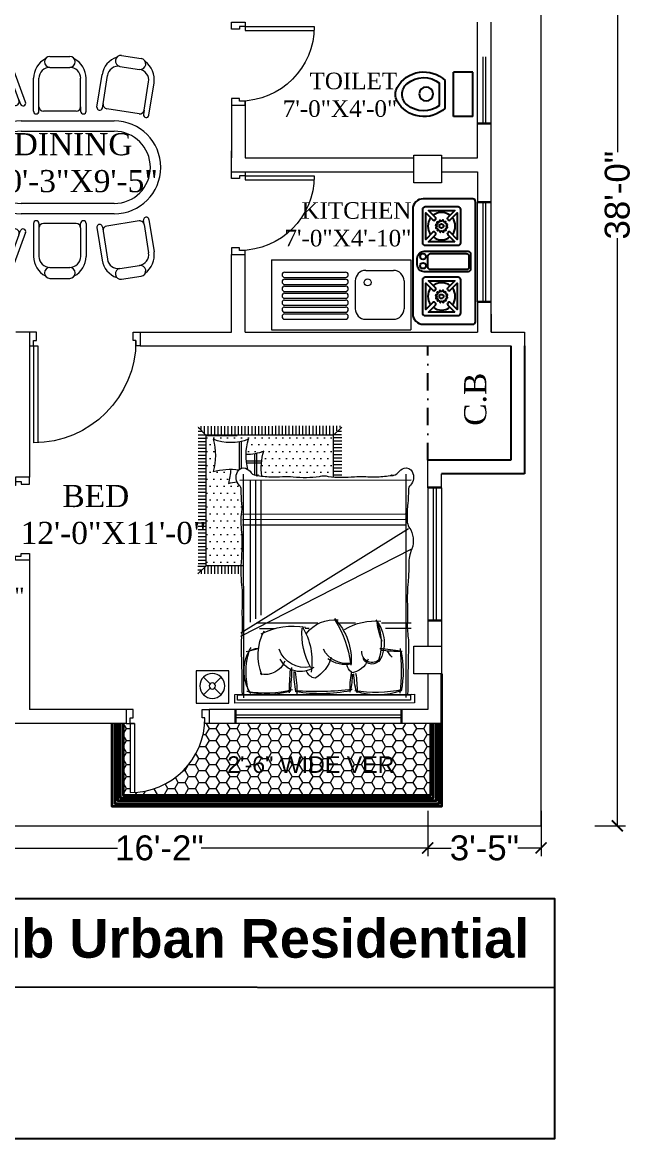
# Model space of a CAD drawing. Header units: inches. Extents: x 1551 to 2198, y 651 to 1264.
# Drawn here: x 1976.9 to 2197.9, y 651.2 to 1054.8 of the extents above; entities that cross this region are included whole.
import ezdxf

# ---------------------------------------------------------------- set-up
doc = ezdxf.new("R2010")
doc.units = ezdxf.units.IN
doc.header["$MEASUREMENT"] = 0
doc.linetypes.add('DASHDOT2', pattern=[0.5, 0.25, -0.125, 0, -0.125])
for name, color, linetype, lineweight in [('0.3', 193, 'Continuous', 30), ('1.0 AREA', 7, 'Continuous', 5), ('DOOR', 252, 'Continuous', 15), ('FIXT', 1, 'Continuous', 9), ('furniture', 143, 'Continuous', 9), ('illustr-TOILET FIXTURE', 204, 'Continuous', 9), ('sajib', 140, 'Continuous', 30), ('WALL', 253, 'Continuous', 35)]:
    doc.layers.add(name, color=color, linetype=linetype, lineweight=lineweight)
for name, color, linetype in [('2-Text', 7, 'Continuous'), ('farniture', 226, 'Continuous'), ('fixture', 211, 'Continuous'), ('PDF_0', 7, 'Continuous'), ('PDF_Text', 7, 'Continuous')]:
    doc.layers.add(name, color=color, linetype=linetype)
doc.layers.add('Ver', color=7, linetype='Continuous', lineweight=9, true_color=0x2618ec)
doc.styles.add('h6', font='arial.ttf', dxfattribs={"height": 6})
doc.styles.add('h7', font='arial.ttf', dxfattribs={"height": 9})
doc.styles.add('PDF Arial Bold', font='arialbd.ttf')
doc.styles.add('RS4', font='sylfaen.ttf', dxfattribs={"height": 12})
doc.dimstyles.new('SAJIB 2', dxfattribs={"dimtxt": 9, "dimasz": 4, "dimexe": 3, "dimexo": 3.0625, "dimgap": 0.09, "dimtad": 0, "dimdec": 0, "dimzin": 3, "dimdsep": 46, "dimlunit": 4, "dimtxsty": 'h7', "dimblk": 'ARCHTICK', "dimcen": 2, "dimclrd": 6, "dimclre": 7, "dimclrt": 7, "dimadec": 0, "dimazin": 0, "dimtfac": 1, "dimtdec": 0, "dimtofl": 0, "dimtmove": 0, "dimatfit": 3, "dimldrblk": 'OPEN30', "dimfxl": 1, "dimtolj": 1, "dimtzin": 0, "dimlwd": 20, "dimlwe": 20, "dimarcsym": 0})

# ---------------------------------------------------------------- blocks, each defined once
blk = doc.blocks.new('GDFGD')
at = {"layer": 'DOOR'}
for p, q in [((-3036.95, 2150.78), (-3036.95, 2185.78)), ((-3035.45, 2150.78), (-3035.45, 2185.75)), ((-3036.95, 2150.78), (-3035.45, 2150.78))]:
    blk.add_line(p, q, dxfattribs=at)
for points in [[(-3038.45, 2150.78), (-3036.95, 2150.78), (-3036.95, 2148.78), (-3035.95, 2148.78), (-3035.95, 2145.78), (-3038.45, 2145.78)], [(-2998.45, 2150.78), (-2999.95, 2150.78), (-2999.95, 2148.78), (-3000.95, 2148.78), (-3000.95, 2145.78), (-2998.45, 2145.78)]]:
    blk.add_lwpolyline(points, close=True, dxfattribs=at)
blk.add_arc((-3036.95, 2148.78), 37, 0, 90, dxfattribs=at)
blk = doc.blocks.new('RTRTR')
at = {"layer": 'DOOR'}
for p, q in [((-723.21, 2222.65), (-723.21, 2247.61)), ((-721.71, 2222.65), (-721.71, 2247.65)), ((-721.71, 2222.65), (-723.21, 2222.65))]:
    blk.add_line(p, q, dxfattribs=at)
for points in [[(-750.21, 2222.65), (-748.71, 2222.65), (-748.71, 2220.65), (-747.71, 2220.65), (-747.71, 2217.65), (-750.21, 2217.65)], [(-720.21, 2222.65), (-721.71, 2222.65), (-721.71, 2220.65), (-722.71, 2220.65), (-722.71, 2217.65), (-720.21, 2217.65)]]:
    blk.add_lwpolyline(points, close=True, dxfattribs=at)
blk.add_arc((-721.71, 2220.65), 27, 90, 180, dxfattribs=at)
blk = doc.blocks.new('6din1')
at = {"layer": 'farniture', "linetype": 'Continuous', "lineweight": 18, "ltscale": 0.3}
for p, q in [((-17.09, 62.56), (-27.87, 66.49)), ((-18.53, 63.09), (-27.87, 66.49)), ((-16.43, 64.36), (-27.21, 68.29)), ((16.43, 64.36), (27.21, 68.29)), ((17.09, 62.56), (27.87, 66.49)), ((18.53, 63.09), (27.87, 66.49)), ((-36.37, 65.52), (-38.72, 59.05)), ((-32.77, 64.21), (-35.13, 57.74)), ((32.77, 64.21), (35.13, 57.74)), ((36.37, 65.52), (38.72, 59.05)), ((-21.54, 50.35), (-17.61, 61.13)), ((21.54, 50.35), (17.61, 61.13)), ((-22.72, 47.11), (-33.5, 51.04)), ((-23.5, 49.43), (-32.85, 52.84)), ((22.72, 47.11), (33.5, 51.04)), ((23.5, 49.43), (32.85, 52.84)), ((-23.5, 49.43), (-22.07, 48.91)), ((-16.2, 16.2), (-16.2, 48.6)), ((-12.6, 16.2), (-12.6, 48.6)), ((12.6, 48.6), (12.6, 16.2)), ((16.2, 48.6), (16.2, 16.2)), ((23.5, 49.43), (22.07, 48.91)), ((-19.58, 44.35), (-31.05, 44.35)), ((19.58, 44.35), (31.05, 44.35)), ((-21.11, 42.44), (-31.05, 42.44)), ((-19.58, 42.44), (-31.05, 42.44)), ((-19.58, 29.44), (-19.58, 40.91)), ((19.58, 42.44), (31.05, 42.44)), ((19.58, 29.44), (19.58, 40.91)), ((21.11, 42.44), (31.05, 42.44)), ((-38.7, 38.62), (-38.7, 31.73)), ((-34.88, 38.62), (-34.88, 31.73)), ((34.88, 38.62), (34.88, 31.73)), ((38.7, 38.62), (38.7, 31.73)), ((-21.11, 27.91), (-31.05, 27.91)), ((-21.11, 27.91), (-19.58, 27.91)), ((21.11, 27.91), (19.58, 27.91)), ((21.11, 27.91), (31.05, 27.91)), ((-19.58, 25.99), (-31.05, 25.99)), ((19.58, 25.99), (31.05, 25.99)), ((-20.99, 22.23), (-32.33, 20.46)), ((-20.69, 20.34), (-32.03, 18.57)), ((-22.21, 20.1), (-32.03, 18.57)), ((20.69, 20.34), (32.03, 18.57)), ((20.99, 22.23), (32.33, 20.46)), ((22.21, 20.1), (32.03, 18.57)), ((-18.7, 7.49), (-20.46, 18.83)), ((18.7, 7.49), (20.46, 18.83)), ((-39, 13.62), (-37.95, 6.82)), ((-35.22, 14.21), (-34.17, 7.4)), ((35.22, 14.21), (34.17, 7.4)), ((39, 13.62), (37.95, 6.82)), ((-19.97, 5.74), (-29.8, 4.21)), ((-18.17, 4.08), (-29.51, 2.32)), ((-19.97, 5.74), (-18.46, 5.97)), ((18.17, 4.08), (29.51, 2.32)), ((19.97, 5.74), (18.46, 5.97)), ((19.97, 5.74), (29.8, 4.21))]:
    blk.add_line(p, q, dxfattribs=at)
for centre, radius, start, end in [((-34.57, 64.86), 1.91, 339.9734, 159.9734), ((-29.83, 61.1), 7.65, 69.9734, 132.7323), ((-29.18, 62.9), 3.83, 69.9734, 159.9734), ((29.83, 61.1), 7.65, 47.2677, 110.0266), ((29.18, 62.9), 3.83, 20.0266, 110.0266), ((34.57, 64.86), 1.91, 20.0266, 200.0266), ((-19.05, 61.65), 1.53, 339.9734, 69.9734), ((-16.76, 63.46), 0.956, 249.9734, 69.9734), ((0, 48.6), 16.2, 0, 180), ((16.76, 63.46), 0.956, 110.0266, 290.0266), ((19.05, 61.65), 1.53, 110.0266, 200.0266), ((-36.93, 58.4), 1.91, 159.9734, 339.9734), ((0, 48.6), 12.6, 0, 180), ((36.93, 58.4), 1.91, 200.0266, 20.0266), ((-30.88, 58.23), 7.65, 187.2146, 249.9734), ((-31.54, 56.43), 3.83, 159.9734, 249.9734), ((31.54, 56.43), 3.83, 290.0266, 20.0266), ((30.88, 58.23), 7.65, 290.0266, 352.7854), ((-22.98, 50.87), 1.53, 249.9734, 339.9734), ((-22.39, 48.01), 0.956, 249.9734, 69.9734), ((22.39, 48.01), 0.956, 110.0266, 290.0266), ((22.98, 50.87), 1.53, 200.0266, 290.0266), ((-31.05, 36.7), 7.65, 90, 152.7588), ((-19.58, 43.4), 0.956, 270, 90), ((19.58, 43.4), 0.956, 90, 270), ((31.05, 36.7), 7.65, 27.2412, 90), ((-36.79, 38.62), 1.91, 0, 180), ((-31.05, 38.62), 3.83, 90, 180), ((-21.11, 40.91), 1.53, 0, 90), ((21.11, 40.91), 1.53, 90, 180), ((31.05, 38.62), 3.83, 0, 90), ((36.79, 38.62), 1.91, 0, 180), ((-36.79, 31.73), 1.91, 180, 0), ((-31.05, 31.73), 3.83, 180, 270), ((31.05, 31.73), 3.83, 270, 0), ((36.79, 31.73), 1.91, 180, 0), ((-31.05, 33.64), 7.65, 207.2412, 270), ((-21.11, 29.44), 1.53, 270, 0), ((-19.58, 26.95), 0.956, 270, 90), ((19.58, 26.95), 0.956, 90, 270), ((21.11, 29.44), 1.53, 180, 270), ((31.05, 33.64), 7.65, 270, 332.7588), ((-31.15, 12.9), 7.65, 98.8388, 161.5976), ((-21.97, 18.59), 1.53, 8.8388, 98.8388), ((-20.84, 21.28), 0.956, 278.8388, 98.8388), ((20.84, 21.28), 0.956, 81.1612, 261.1612), ((21.97, 18.59), 1.53, 81.1612, 171.1612), ((31.15, 12.9), 7.65, 18.4024, 81.1612), ((-37.11, 13.91), 1.91, 8.8388, 188.8388), ((-31.44, 14.79), 3.83, 98.8388, 188.8388), ((0, 16.2), 16.2, 180, 0), ((0, 16.2), 12.6, 180, 0), ((31.44, 14.79), 3.83, 351.1612, 81.1612), ((37.11, 13.91), 1.91, 351.1612, 171.1612), ((-36.06, 7.11), 1.91, 188.8388, 8.8388), ((-30.68, 9.88), 7.65, 216.0799, 278.8388), ((-30.39, 7.99), 3.83, 188.8388, 278.8388), ((-20.21, 7.25), 1.53, 278.8388, 8.8388), ((-18.31, 5.03), 0.956, 278.8388, 98.8388), ((18.31, 5.03), 0.956, 81.1612, 261.1612), ((20.21, 7.25), 1.53, 171.1612, 261.1612), ((30.68, 9.88), 7.65, 261.1612, 323.9201), ((30.39, 7.99), 3.83, 261.1612, 351.1612), ((36.06, 7.11), 1.91, 171.1612, 351.1612)]:
    blk.add_arc(centre, radius, start, end, dxfattribs=at)
blk = doc.blocks.new('bedm')
for p, q in [((-11.35, 25.59), (-11.35, -56.88)), ((48.64, 25.59), (48.64, -56.88)), ((-12.73, 24.38), (50.51, 24.38)), ((-12.35, 2.89), (50.51, -29.21)), ((-12.35, 1.69), (49.48, -36.77)), ((-5.51, 0), (0, 0)), ((11.33, 0), (12.81, 0)), ((41.02, 0), (50.51, 0)), ((-6.7, -2.03), (15.97, -2.03)), ((24.06, -2.03), (29.96, -2.03)), ((39.46, -2.03), (50.51, -2.03)), ((-12.73, -54.7), (50.51, -54.7))]:
    blk.add_line(p, q)
for points in [[(-14.62, 27.58), (-14.62, 24.38), (51.64, 24.38), (51.64, 27.58)], [(-13.6, 24.61), (50.16, 24.61), (50.16, 26.52), (-13.6, 26.52)]]:
    blk.add_lwpolyline(points, close=True)
at = {"linetype": 'ByBlock'}
for points in [[(-11.93, -34.52, 0.045167), (-12.14, -42.06, -0.080578), (-11.96, -45.99, 0.026504), (-12.23, -51.13, -0.211134), (-12.9, -52.77, 0.329446), (-13.58, -57.76, 0.37589), (-10.61, -59.09, 0.123892), (-8.48, -57.44, -0.342539), (-5.98, -56.62, 0.955623), (-6.75, -56.52, -0.036442), (-1.35, -55.92, -0.046791), (3.01, -56, 0.023628), (7.01, -55.92, -0.055897), (16.69, -56.01, 0.053528), (18.31, -56.29, 0.053528), (19.93, -56.01, -0.055897), (29.62, -55.92, 0.026973), (33.12, -56, -0.036947), (38.63, -55.92, -0.036442), (44.03, -56.52, 0.955623), (43.26, -56.62, -0.342539), (45.76, -57.44, 0.123892), (47.9, -59.09, 0.37589), (50.86, -57.76, 0.329446), (50.19, -52.77, -0.211134), (49.51, -51.13, 0.026504), (49.24, -45.99, -0.06219), (49.05, -40.9, -0.218233), (50.36, -36.25, 0.123513), (51.21, -32.26, 0.129887), (50.39, -28.42, -0.095063), (49.59, -23.12, 0.016498), (49.37, -17.12, -0.039412), (49.06, -8.88, 0.025508), (49.06, -2.71, -0.038458), (49.16, 2.23, 0.058958), (49.43, 7.72, 0.00267), (49.23, 16.86, 0.015571), (49.13, 24.18)], [(-11.85, 24.18, 0.015571), (-11.95, 16.86, 0.00267), (-12.14, 7.72, 0.058958), (-11.87, 2.23, -0.038458), (-11.77, -2.71, 0.025508), (-11.77, -8.88, -0.039412), (-12.08, -17.12, 0.016498), (-12.31, -23.12)], [(-12.31, -23.12, -0.037552), (-11.93, -34.52)]]:
    blk.add_lwpolyline(points, format="xyb", dxfattribs=at)
for centre, radius, start, end in [((4.34, 15.74), 15.55, 147.51, 213.8336), ((-3.1, -14.57), 38.5, 75.2741, 100.6711), ((122.07, 24.02), 116.52, 180.1063, 184.3312), ((-29.58, 22.85), 37.82, 349.589, 2.0447), ((15.6, -89.34), 112.69, 83.3146, 94.0301), ((57.39, 22.44), 29.5, 177.8261, 191.4767), ((37.43, -28.85), 52.51, 79.3138, 98.5648), ((0.63, 22.18), 29.83, 349.1667, 3.123), ((-29.75, 15.34), 76.52, 354.0935, 6.4707), ((11.14, 4.47), 9.94, 78.0413, 160.8342), ((36.5, 1.79), 26.38, 151.0456, 184.1497), ((26.84, 3.06), 9.96, 83.1541, 152.0001), ((-9.06, 17.28), 37.34, 327.3804, 353.3034), ((36.06, 8.78), 3.82, 42.6016, 185.3377), ((-27.33, -68.33), 78.8, 74.5629, 77.5763), ((17.55, 5.5), 21.8, 338.0807, 15.8259), ((47.62, -70.17), 78.78, 90.3848, 96.2107), ((61.56, -4.61), 23.76, 139.9508, 146.951), ((61.56, -4.61), 23.76, 156.2982, 173.8539)]:
    blk.add_arc(centre, radius, start, end)
for centre, radius, start, end in [((15.98, 16.19), 26.48, 163.9263, 197.1409), ((-2.34, -5.37), 29.75, 74.2117, 103.8432), ((-53.93, 15.34), 60.2, 359.1536, 7.5533), ((48.63, 15.9), 41.42, 169.5301, 179.934), ((16.98, -34.74), 58.87, 79.1717, 98.8688), ((-11.16, 15.68), 39.9, 1.8337, 10.6945), ((58.71, 15.92), 29.43, 165.3434, 178.3876), ((38.13, -2.18), 26.74, 71.2545, 107.1861), ((12.57, 16.04), 34.89, 347.3175, 11.7435), ((14.51, 10.01), 20.51, 159.3026, 206.5026), ((-3.37, 9.34), 7.68, 21.4295, 104.3652), ((15.86, 14.24), 4.3, 102.1757, 158.3207), ((8.44, 7.29), 12.92, 15.4018, 59.7122), ((9.6, 7.65), 8.33, 54.1671, 153.8421), ((-11.14, 12.19), 24.99, 328.6542, 9.1977), ((26.06, 3.09), 10.31, 76.3296, 128.0812), ((6.78, 11.47), 21.53, 315.5269, 5.813), ((30.3, 13.08), 3.59, 120.1134, 175.8974), ((27.5, 8.99), 7.47, 19.1335, 85.0933), ((35.95, 9.51), 3.68, 33.4026, 153.0195), ((-5.37, 15.08), 7.78, 239.4859, 264.3104), ((27.22, 5.47), 13.28, 319.8178, 30.7335), ((35.43, 69.63), 62.26, 273.2105, 280.3406), ((7.07, 25.62), 26.45, 243.0538, 279.663), ((22.22, 10.21), 13.35, 218.7278, 275.6813), ((37.1, 18.54), 21.25, 238.1221, 275.9522)]:
    blk.add_arc(centre, radius, start, end, dxfattribs=at)
blk = doc.blocks.new('M-bed')
at = {"layer": 'furniture'}
h = blk.add_hatch(dxfattribs=at)
h.set_pattern_fill('DOTS', color=3, scale=40, angle=180, style=0)
h.set_pattern_definition([(180, (3692.6392, 7362.079), (-1.25, -2.5), [0, -2.5])])
h.paths.add_polyline_path([(3692.58, 7408.37), (3681.4, 7408.38), (3646.55, 7408.43), (3646.54, 7393.34, 0.011226), (3648.44, 7393.52, -0.053528), (3650.03, 7393.79, -0.053528), (3651.62, 7393.52, 0.055897), (3661.11, 7393.42, -0.023628), (3665.03, 7393.5, 0.046791), (3669.29, 7393.42, 0.021476), (3672.42, 7393.67, 0.117676), (3671.8, 7402.65, 0.09252), (3678.19, 7401.45, 0.072446), (3677.31, 7406.97, 0.18681), (3690.12, 7406.96, 0.148057), (3690.11, 7395.32, 0.06293), (3683.75, 7396.14, 0.065098), (3684.6, 7391, 0.0312), (3681.47, 7391.61, -0.099873), (3680.54, 7390.25, 0.186828), (3679.95, 7388.81, -0.027883), (3679.66, 7383.51, 0.077199), (3679.86, 7379.82, -0.045167), (3679.65, 7372.43, 0.037552), (3680.01, 7361.27), (3692.64, 7361.27)])
at = {"layer": 'furniture', "linetype": 'Continuous'}
for p, q in [((3646.55, 7408.43), (3643.61, 7411.37)), ((3692.58, 7408.37), (3695.52, 7411.31)), ((3692.64, 7361.27), (3692.58, 7408.37)), ((3679.07, 7361.27), (3692.64, 7361.27)), ((3692.64, 7361.27), (3695.58, 7358.32))]:
    blk.add_line(p, q, dxfattribs=at)
at = {"layer": 'furniture', "color": 1}
for p, q in [((3643.85, 7411.14), (3643.62, 7411.14)), ((3644.17, 7411.23), (3644.17, 7411.8)), ((3645.4, 7410.01), (3645.4, 7411.8)), ((3646.62, 7408.86), (3646.62, 7411.8)), ((3647.85, 7408.86), (3647.85, 7411.8)), ((3649.07, 7408.86), (3649.07, 7411.79)), ((3650.3, 7408.85), (3650.3, 7411.79)), ((3651.52, 7408.85), (3651.52, 7411.79)), ((3652.75, 7408.85), (3652.75, 7411.79)), ((3653.97, 7408.85), (3653.97, 7411.79)), ((3655.2, 7408.85), (3655.2, 7411.79)), ((3656.42, 7408.85), (3656.42, 7411.79)), ((3657.65, 7408.85), (3657.65, 7411.79)), ((3658.87, 7408.84), (3658.87, 7411.78)), ((3660.1, 7408.84), (3660.1, 7411.78)), ((3661.32, 7408.84), (3661.32, 7411.78)), ((3662.55, 7408.84), (3662.55, 7411.78)), ((3663.77, 7408.84), (3663.77, 7411.78)), ((3665, 7408.84), (3665, 7411.78)), ((3666.22, 7408.84), (3666.22, 7411.78)), ((3667.45, 7408.84), (3667.45, 7411.78)), ((3668.67, 7408.83), (3668.67, 7411.77)), ((3669.9, 7408.83), (3669.9, 7411.77)), ((3671.12, 7408.83), (3671.12, 7411.77)), ((3672.35, 7408.83), (3672.35, 7411.77)), ((3673.57, 7408.83), (3673.57, 7411.77)), ((3674.8, 7408.83), (3674.8, 7411.77)), ((3676.02, 7408.83), (3676.02, 7411.77)), ((3677.25, 7408.82), (3677.25, 7411.77)), ((3678.47, 7408.82), (3678.47, 7411.76)), ((3679.7, 7408.82), (3679.7, 7411.76)), ((3680.92, 7408.82), (3680.92, 7411.76)), ((3682.15, 7408.82), (3682.15, 7411.76)), ((3683.37, 7408.82), (3683.37, 7411.76)), ((3684.6, 7408.82), (3684.6, 7411.76)), ((3685.82, 7408.82), (3685.82, 7411.76)), ((3687.05, 7408.81), (3687.05, 7411.75)), ((3688.27, 7408.81), (3688.27, 7411.75)), ((3689.5, 7408.81), (3689.5, 7411.75)), ((3690.72, 7408.81), (3690.72, 7411.75)), ((3691.95, 7408.81), (3691.95, 7411.75)), ((3693.17, 7409.24), (3693.17, 7411.75)), ((3694.4, 7410.46), (3694.4, 7411.75)), ((3695.52, 7411.08), (3695.29, 7411.08)), ((3695.62, 7411.69), (3695.62, 7411.75)), ((3646.55, 7407.64), (3643.61, 7407.65)), ((3646.55, 7406.42), (3643.61, 7406.42)), ((3645.08, 7409.92), (3643.62, 7409.92)), ((3646.3, 7408.69), (3643.62, 7408.69)), ((3692.58, 7408.37), (3681.4, 7408.38)), ((3695.52, 7407.4), (3692.58, 7407.4)), ((3695.52, 7406.18), (3692.58, 7406.18)), ((3695.52, 7408.63), (3692.84, 7408.63)), ((3695.52, 7409.85), (3694.06, 7409.85)), ((3646.55, 7405.19), (3643.61, 7405.2)), ((3646.55, 7403.97), (3643.61, 7403.97)), ((3646.55, 7402.74), (3643.61, 7402.75)), ((3680.57, 7396.12), (3680.58, 7406.05)), ((3695.51, 7402.5), (3692.57, 7402.5)), ((3695.52, 7404.95), (3692.58, 7404.95)), ((3695.52, 7403.73), (3692.58, 7403.73)), ((3646.54, 7401.52), (3643.6, 7401.52)), ((3646.54, 7400.29), (3643.6, 7400.3)), ((3646.54, 7399.07), (3643.6, 7399.07)), ((3678, 7398.4), (3672.62, 7398.41)), ((3675.06, 7394.04), (3675.07, 7401.73)), ((3695.51, 7401.28), (3692.57, 7401.28)), ((3695.51, 7400.05), (3692.57, 7400.05)), ((3695.51, 7398.83), (3692.57, 7398.83)), ((3646.54, 7397.84), (3643.6, 7397.85)), ((3646.54, 7396.62), (3643.6, 7396.62)), ((3646.54, 7395.39), (3643.6, 7395.4)), ((3646.54, 7394.17), (3643.6, 7394.17)), ((3695.51, 7397.6), (3692.57, 7397.6)), ((3695.51, 7396.38), (3692.57, 7396.38)), ((3695.51, 7395.15), (3692.57, 7395.15)), ((3676.76, 7392.21), (3676.71, 7340.89)), ((3695.5, 7391.48), (3692.56, 7391.48)), ((3695.5, 7390.25), (3692.56, 7390.25)), ((3695.51, 7393.93), (3692.57, 7393.93)), ((3695.51, 7392.7), (3692.57, 7392.7)), ((3695.5, 7389.03), (3692.56, 7389.03)), ((3695.5, 7387.8), (3692.56, 7387.8)), ((3695.5, 7386.58), (3692.56, 7386.58)), ((3695.5, 7385.35), (3692.56, 7385.35)), ((3695.5, 7384.13), (3692.56, 7384.13)), ((3695.5, 7382.9), (3692.56, 7382.9)), ((3695.49, 7379.23), (3692.55, 7379.23)), ((3695.49, 7378), (3692.55, 7378)), ((3695.5, 7381.68), (3692.56, 7381.68)), ((3695.5, 7380.45), (3692.56, 7380.45)), ((3620.67, 7375.96), (3679.46, 7375.91)), ((3695.49, 7376.78), (3692.55, 7376.78)), ((3695.49, 7375.55), (3692.55, 7375.55)), ((3695.49, 7374.33), (3692.55, 7374.33)), ((3695.49, 7373.1), (3692.55, 7373.1)), ((3695.49, 7371.88), (3692.55, 7371.88)), ((3695.49, 7370.65), (3692.55, 7370.65)), ((3695.48, 7366.98), (3692.54, 7366.98)), ((3695.48, 7365.75), (3692.54, 7365.75)), ((3695.49, 7369.43), (3692.55, 7369.43)), ((3695.49, 7368.2), (3692.55, 7368.2)), ((3695.48, 7364.53), (3692.54, 7364.53)), ((3695.48, 7363.3), (3692.54, 7363.3)), ((3695.48, 7362.08), (3692.54, 7362.08)), ((3680.87, 7358.34), (3680.87, 7361.28)), ((3682.1, 7358.34), (3682.1, 7361.28)), ((3683.32, 7358.34), (3683.32, 7361.28)), ((3684.55, 7358.34), (3684.55, 7361.28)), ((3685.77, 7358.34), (3685.77, 7361.28)), ((3687, 7358.33), (3687, 7361.27)), ((3688.22, 7358.33), (3688.22, 7361.27)), ((3689.45, 7358.33), (3689.45, 7361.27)), ((3690.67, 7358.33), (3690.67, 7361.27)), ((3691.9, 7358.33), (3691.9, 7361.27)), ((3695.58, 7361.06), (3692.84, 7361.06)), ((3693.12, 7358.33), (3693.12, 7360.77)), ((3695.62, 7359.79), (3694.11, 7359.79)), ((3694.35, 7358.32), (3694.35, 7359.54)), ((3695.62, 7358.57), (3695.33, 7358.57))]:
    blk.add_line(p, q, dxfattribs=at)
at = {"layer": 'furniture', "color": 150}
for p, q in [((3679.83, 7396.51), (3679.84, 7406.2)), ((3678.09, 7399.14), (3672.55, 7399.14)), ((3674.33, 7393.99), (3674.33, 7401.88)), ((3674.8, 7392.21), (3674.76, 7342.11)), ((3620.67, 7377.92), (3679.46, 7377.87))]:
    blk.add_line(p, q, dxfattribs=at)
at = {"layer": 'furniture'}
for p, q in [((3672.84, 7392.22), (3672.8, 7343.33)), ((3620.67, 7379.88), (3679.46, 7379.83)), ((3689.59, 7318.59, 1.69), (3687.2, 7320.99, 1.69)), ((3691.18, 7318.59, 1.69), (3693.58, 7320.98, 1.69)), ((3689.59, 7317, 1.69), (3687.2, 7314.61, 1.69)), ((3691.18, 7317, 1.69), (3693.57, 7314.61, 1.69))]:
    blk.add_line(p, q, dxfattribs=at)
at = {"layer": 'furniture', "linetype": 'Continuous'}
blk.add_lwpolyline([(3646.54, 7393.34), (3646.55, 7408.43), (3692.64, 7408.43)], dxfattribs=at)
at = {"layer": 'furniture'}
blk.add_lwpolyline([(3696.25, 7311.53), (3684.4, 7311.54), (3684.41, 7323.25), (3696.26, 7323.24)], close=True, dxfattribs=at)
for radius in [4.51, 1.13]:
    blk.add_circle((3690.39, 7317.8, 1.69), radius, dxfattribs=at)
for centre, radius, start, end in [((3658.8, 7401.17), 19.4, 344.6755, 17.4141), ((3683.73, 7423.51), 17.74, 248.7884, 291.1143), ((3709.34, 7401.12), 20.09, 163.1076, 196.7951), ((3653.29, 7396.85), 19.4, 350.5682, 17.4141), ((3678.22, 7419.19), 17.74, 248.7884, 269.9322), ((3683.68, 7370.58), 25.56, 75.4418, 96.6097), ((3703.83, 7396.8), 20.09, 181.8967, 196.7951), ((3678.17, 7366.26), 25.56, 75.4418, 82.59)]:
    blk.add_arc(centre, radius, start, end, dxfattribs=at)
at = {"layer": 'furniture', "xscale": 0.9799999999687397, "yscale": 0.9799999999687397, "zscale": 0.9799999999687397, "rotation": 179.9513479370545}
blk.add_blockref('bedm', (3667.93, 7338.62), dxfattribs=at)
blk = doc.blocks.new('_ArchTick')
at = {"layer": 'WALL', "color": 0, "const_width": 0.15}
blk.add_lwpolyline([(-0.5, -0.5), (0.5, 0.5)], dxfattribs=at)
blk = doc.blocks.new('*D22')
at = {"layer": 'Defpoints', "color": 0, "ltscale": 25, "transparency": 16777216}
for p in [(2180.79, 1220.27), (2192.03, 1220.27), (2180.79, 764.27)]:
    blk.add_point(p, dxfattribs=at)
at = {"layer": 'Ver', "color": 7, "lineweight": 20, "ltscale": 25, "transparency": 16777216}
for p, q in [((2183.85, 1220.27), (2195.03, 1220.27)), ((2183.85, 764.27), (2195.03, 764.27))]:
    blk.add_line(p, q, dxfattribs=at)
at = {"layer": 'Ver', "color": 6, "lineweight": 20, "ltscale": 25, "transparency": 16777216}
for p, q in [((2192.03, 1220.27), (2192.03, 1007.81)), ((2192.03, 764.27), (2192.03, 976.72))]:
    blk.add_line(p, q, dxfattribs=at)
at = {"layer": 'Ver', "color": 6, "lineweight": 20, "ltscale": 25, "transparency": 16777216, "xscale": 4, "yscale": 4, "zscale": 4}
for p, rotation in [((2192.03, 1220.27), 90), ((2192.03, 764.27), 270)]:
    blk.add_blockref('_ArchTick', p, dxfattribs=dict(at, rotation=rotation))
at = {"layer": 'Ver', "color": 7, "ltscale": 25, "transparency": 16777216, "insert": (2192.03, 992.27), "char_height": 9, "attachment_point": 5, "rotation": 90, "style": 'h7'}
blk.add_mtext('\\A1;38\'-0"', dxfattribs=at)
blk = doc.blocks.new('_Open30')
at = {"color": 0, "linetype": 'ByBlock', "lineweight": -2}
for p, q in [((-1, 0.27), (0, 0)), ((0, 0), (-1, -0.27)), ((0, 0), (-1, 0))]:
    blk.add_line(p, q, dxfattribs=at)
blk = doc.blocks.new('*D31')
at = {"layer": 'Defpoints', "color": 0, "ltscale": 25, "transparency": 16777216}
for p in [(1929.46, 772.7), (2123.46, 772.7), (2123.46, 756.25)]:
    blk.add_point(p, dxfattribs=at)
at = {"layer": 'Ver', "color": 7, "lineweight": 20, "ltscale": 25, "transparency": 16777216}
for p, q in [((1929.46, 769.64), (1929.46, 753.25)), ((2123.46, 769.64), (2123.46, 753.25))]:
    blk.add_line(p, q, dxfattribs=at)
at = {"layer": 'Ver', "color": 6, "lineweight": 20, "ltscale": 25, "transparency": 16777216}
for p, q in [((1929.46, 756.25), (2011.34, 756.25)), ((2123.46, 756.25), (2041.59, 756.25))]:
    blk.add_line(p, q, dxfattribs=at)
at = {"layer": 'Ver', "color": 6, "lineweight": 20, "ltscale": 25, "transparency": 16777216, "xscale": 4, "yscale": 4, "zscale": 4, "rotation": 180}
blk.add_blockref('_ArchTick', (1929.46, 756.25), dxfattribs=at)
at = {"layer": 'Ver', "color": 6, "lineweight": 20, "ltscale": 25, "transparency": 16777216, "xscale": 4, "yscale": 4, "zscale": 4}
blk.add_blockref('_ArchTick', (2123.46, 756.25), dxfattribs=at)
at = {"layer": 'Ver', "color": 7, "ltscale": 25, "transparency": 16777216, "insert": (2026.46, 756.25), "char_height": 9, "attachment_point": 5, "style": 'h7'}
blk.add_mtext('\\A1;16\'-2"', dxfattribs=at)
blk = doc.blocks.new('*D32')
at = {"layer": 'Defpoints', "color": 0, "ltscale": 25, "transparency": 16777216}
for p in [(2123.46, 772.7), (2164.46, 772.7), (2164.46, 756.25)]:
    blk.add_point(p, dxfattribs=at)
at = {"layer": 'Ver', "color": 7, "lineweight": 20, "ltscale": 25, "transparency": 16777216}
for p, q in [((2123.46, 769.64), (2123.46, 753.25)), ((2164.46, 769.64), (2164.46, 753.25))]:
    blk.add_line(p, q, dxfattribs=at)
at = {"layer": 'Ver', "color": 6, "lineweight": 20, "ltscale": 25, "transparency": 16777216}
for p, q in [((2123.46, 756.25), (2131.91, 756.25)), ((2164.46, 756.25), (2156.01, 756.25))]:
    blk.add_line(p, q, dxfattribs=at)
at = {"layer": 'Ver', "color": 6, "lineweight": 20, "ltscale": 25, "transparency": 16777216, "xscale": 4, "yscale": 4, "zscale": 4, "rotation": 180}
blk.add_blockref('_ArchTick', (2123.46, 756.25), dxfattribs=at)
at = {"layer": 'Ver', "color": 6, "lineweight": 20, "ltscale": 25, "transparency": 16777216, "xscale": 4, "yscale": 4, "zscale": 4}
blk.add_blockref('_ArchTick', (2164.46, 756.25), dxfattribs=at)
at = {"layer": 'Ver', "color": 7, "ltscale": 25, "transparency": 16777216, "insert": (2143.96, 756.25), "char_height": 9, "attachment_point": 5, "style": 'h7'}
blk.add_mtext('\\A1;3\'-5"', dxfattribs=at)
blk = doc.blocks.new('BURNER-01')
at = {"color": 253, "true_color": 0x9898cc}
for points in [[(-3284.79, -16241.59), (-3284.79, -16255.84, 0.414214), (-3284.04, -16256.59), (-3249.54, -16256.59, 0.414214), (-3248.79, -16255.84), (-3248.79, -16241.59, 0.414214), (-3251.79, -16238.59), (-3281.79, -16238.59, 0.414214)], [(-3269.7, -16254.46), (-3269.7, -16241.87, -0.414214), (-3267.7, -16239.87), (-3265.85, -16239.87, -0.414214), (-3263.85, -16241.87), (-3263.85, -16254.46, -0.414214), (-3264.6, -16255.21), (-3268.95, -16255.21, -0.414214)], [(-3282.29, -16242.12), (-3282.29, -16251.62, 0.414214), (-3281.54, -16252.37), (-3272.04, -16252.37, 0.414214), (-3271.29, -16251.62), (-3271.29, -16242.12, 0.414214), (-3272.04, -16241.37), (-3281.54, -16241.37, 0.414214)], [(-3281.29, -16250.66), (-3281.29, -16243.08), (-3279.27, -16245.11, 0.414214), (-3278.7, -16245.11), (-3278.56, -16244.97, 0.414214), (-3278.56, -16244.4), (-3280.59, -16242.37), (-3273, -16242.37), (-3275.03, -16244.4, 0.414214), (-3275.03, -16244.97), (-3274.89, -16245.11, 0.414214), (-3274.32, -16245.11), (-3272.29, -16243.08), (-3272.29, -16250.66), (-3274.32, -16248.63, 0.414214), (-3274.89, -16248.63), (-3275.03, -16248.78, 0.414214), (-3275.03, -16249.34), (-3273, -16251.37), (-3280.59, -16251.37), (-3278.56, -16249.34, 0.414214), (-3278.56, -16248.78), (-3278.7, -16248.63, 0.414214), (-3279.27, -16248.63)], [(-3269.11, -16253.96), (-3269.11, -16243.7, -0.414214), (-3268.36, -16242.95), (-3265.27, -16242.95, -0.414214), (-3264.52, -16243.7), (-3264.52, -16253.96, -0.414214), (-3265.27, -16254.71), (-3268.36, -16254.71, -0.414214)], [(-3262.13, -16242.12), (-3262.13, -16251.62, 0.414214), (-3261.38, -16252.37), (-3251.88, -16252.37, 0.414214), (-3251.13, -16251.62), (-3251.13, -16242.12, 0.414214), (-3251.88, -16241.37), (-3261.38, -16241.37, 0.414214)], [(-3261.13, -16250.66), (-3261.13, -16243.08), (-3259.1, -16245.11, 0.414214), (-3258.53, -16245.11), (-3258.39, -16244.97, 0.414214), (-3258.39, -16244.4), (-3260.42, -16242.37), (-3252.83, -16242.37), (-3254.86, -16244.4, 0.414214), (-3254.86, -16244.97), (-3254.72, -16245.11, 0.414214), (-3254.16, -16245.11), (-3252.13, -16243.08), (-3252.13, -16250.66), (-3254.16, -16248.63, 0.414214), (-3254.72, -16248.63), (-3254.86, -16248.78, 0.414214), (-3254.86, -16249.34), (-3252.83, -16251.37), (-3260.42, -16251.37), (-3258.39, -16249.34, 0.414214), (-3258.39, -16248.78), (-3258.53, -16248.63, 0.414214), (-3259.1, -16248.63)], [(-3277.29, -16248.54, 0.029973), (-3277.09, -16248.58, -0.921201), (-3276.39, -16248.56, 0.029973), (-3276.19, -16248.5, -0.921201), (-3275.6, -16248.13, 0.029973), (-3275.46, -16247.98, -0.921201), (-3275.13, -16247.37, 0.029973), (-3275.08, -16247.16, -0.921201), (-3275.1, -16246.47, 0.029973), (-3275.16, -16246.27, -0.921201), (-3275.53, -16245.67, 0.029973), (-3275.68, -16245.53, -0.921201), (-3276.3, -16245.2, 0.029973), (-3276.5, -16245.16, -0.921201), (-3277.2, -16245.18, 0.029973), (-3277.4, -16245.24, -0.921201), (-3277.99, -16245.61, 0.029973), (-3278.13, -16245.76, -0.921201), (-3278.46, -16246.38, 0.029973), (-3278.51, -16246.58, -0.921201), (-3278.49, -16247.27, 0.029973), (-3278.43, -16247.47, -0.921201), (-3278.06, -16248.07, 0.029973), (-3277.9, -16248.21, -0.921201)], [(-3257.12, -16248.54, 0.029973), (-3256.92, -16248.58, -0.921201), (-3256.22, -16248.56, 0.029973), (-3256.02, -16248.5, -0.921201), (-3255.43, -16248.13, 0.029973), (-3255.29, -16247.98, -0.921201), (-3254.96, -16247.37, 0.029973), (-3254.91, -16247.16, -0.921201), (-3254.94, -16246.47, 0.029973), (-3255, -16246.27, -0.921201), (-3255.36, -16245.67, 0.029973), (-3255.52, -16245.53, -0.921201), (-3256.13, -16245.2, 0.029973), (-3256.33, -16245.16, -0.921201), (-3257.03, -16245.18, 0.029973), (-3257.23, -16245.24, -0.921201), (-3257.82, -16245.61, 0.029973), (-3257.96, -16245.76, -0.921201), (-3258.29, -16246.38, 0.029973), (-3258.34, -16246.58, -0.921201), (-3258.32, -16247.27, 0.029973), (-3258.26, -16247.47, -0.921201), (-3257.89, -16248.07, 0.029973), (-3257.74, -16248.21, -0.921201)]]:
    blk.add_lwpolyline(points, format="xyb", close=True, dxfattribs=at)
for centre, radius in [((-3267.98, -16241.54), 0.834), ((-3265.33, -16241.54), 0.834), ((-3276.8, -16246.83), 0.597), ((-3256.6, -16246.83), 0.597)]:
    blk.add_circle(centre, radius, dxfattribs=at)
for centre, start, end in [((-3276.79, -16246.87), 52.3105, 127.6895), ((-3256.63, -16246.87), 52.3105, 127.6895), ((-3276.79, -16246.87), 142.3105, 217.6895), ((-3276.79, -16246.87), 322.3105, 37.6895), ((-3256.63, -16246.87), 142.3105, 217.6895), ((-3256.63, -16246.87), 322.3105, 37.6895), ((-3276.79, -16246.87), 232.3105, 307.6895), ((-3256.63, -16246.87), 232.3105, 307.6895)]:
    blk.add_arc(centre, 3.93, start, end, dxfattribs=at)
blk = doc.blocks.new('sink')
at = {"layer": 'fixture', "color": 253, "linetype": 'Continuous', "lineweight": 9, "true_color": 0x9898cc}
for p, q in [((0, 20), (0, -20)), ((20, 20), (0, 20)), ((20, 20), (20, -20)), ((3, 16.25), (3, -1.25)), ((4.5, 16.25), (4.5, -1.25)), ((5, 16.25), (5, -1.25)), ((6.5, 16.25), (6.5, -1.25)), ((7, 16.25), (7, -1.25)), ((8.5, 16.25), (8.5, -1.25)), ((9, 16.25), (9, -1.25)), ((10.5, 16.25), (10.5, -1.25)), ((11, 16.25), (11, -1.25)), ((12.5, 16.25), (12.5, -1.25)), ((13, 16.25), (13, -1.25)), ((14.5, 16.25), (14.5, -1.25)), ((15, 16.25), (15, -1.25)), ((16.5, 16.25), (16.5, -1.25)), ((14, -4), (6, -4)), ((3, -7), (3, -15)), ((17, -7), (17, -15)), ((14, -18), (6, -18)), ((20, -20), (0, -20))]:
    blk.add_line(p, q, dxfattribs=at)
blk.add_circle((13.56, -7.56), 1, dxfattribs=at)
for centre, radius, start, end in [((3.75, 16.25), 0.75, 0, 180), ((5.75, 16.25), 0.75, 0, 180), ((7.75, 16.25), 0.75, 0, 180), ((9.75, 16.25), 0.75, 0, 180), ((11.75, 16.25), 0.75, 0, 180), ((13.75, 16.25), 0.75, 0, 180), ((15.75, 16.25), 0.75, 0, 180), ((3.75, -1.25), 0.75, 180, 0), ((5.75, -1.25), 0.75, 180, 0), ((7.75, -1.25), 0.75, 180, 0), ((9.75, -1.25), 0.75, 180, 0), ((11.75, -1.25), 0.75, 180, 0), ((13.75, -1.25), 0.75, 180, 0), ((15.75, -1.25), 0.75, 180, 0), ((6, -7), 3, 90, 180), ((14, -7), 3, 0, 90), ((6, -15), 3, 180, 270), ((14, -15), 3, 270, 0)]:
    blk.add_arc(centre, radius, start, end, dxfattribs=at)
blk = doc.blocks.new('COMOD')
at = {"layer": 'FIXT', "color": 253, "lineweight": 25, "true_color": 0x9898cc}
for p, q in [((-8, 0), (8, 0)), ((-8, 0), (-8, -7)), ((8, 0), (8, -7)), ((-8, -7), (8, -7)), ((-5, -10), (5, -10)), ((-4, -12), (4, -12))]:
    blk.add_line(p, q, dxfattribs=at)
blk.add_circle((0.1, -16.84), 2.5, dxfattribs=at)
for centre, radius, start, end in [((3, -17.67), 11.08, 136.2189, 240.4371), ((3.28, -17.76), 9.29, 141.6544, 220.0087), ((-3, -17.67), 11.08, 299.5629, 43.7811), ((-3.28, -17.76), 9.29, 319.9913, 38.3456), ((0, -20.52), 5, 220.0087, 319.9913), ((0, -22.96), 5, 240.4371, 299.5629)]:
    blk.add_arc(centre, radius, start, end, dxfattribs=at)

msp = doc.modelspace()

# ---------------------------------------------------------------- hatches: boundary and pattern name
at = {"layer": 'Ver', "ltscale": 25, "true_color": 0xcecce6}
h = msp.add_hatch(dxfattribs=at)
h.set_pattern_fill('HONEY', color=254, scale=20, style=0)
h.set_pattern_definition([(0, (-109750.4963, 45282.814), (3.75, 2.1650635), [2.5, -5]), (120, (-109750.4963, 45282.814), (-3.74999999, 2.165063514), [2.5, -5]), (60, (-109750.4963, 45282.814), (8e-09, 4.330127014), [-5, 2.5])])
h.paths.add_polyline_path([(2053.94, 801.27), (2044.41, 801.27), (2042.83, 801.27, -0.392661), (2015.91, 776.27), (2015.91, 801.27), (2014.41, 801.27), (2013.41, 801.27), (2013.41, 775.27), (2124.46, 775.27), (2124.46, 801.27), (2114, 801.27)])
h.paths.add_polyline_path([(2049.64, 790.92), (2112.75, 790.92), (2112.75, 781.79), (2049.64, 781.79)], flags=24)

# ---------------------------------------------------------------- linework, layer by layer
at = {"layer": 'illustr-TOILET FIXTURE', "linetype": 'ByBlock'}
for p, q in [((2141.46, 1018.27), (2141.46, 1042.27)), ((2141.46, 1018.27), (2141.46, 1042.27)), ((2143.46, 1018.27), (2143.46, 1042.27)), ((2143.46, 1018.27), (2143.46, 1042.27)), ((2144.46, 1018.27), (2144.46, 1042.27)), ((2144.46, 1018.27), (2144.46, 1042.27)), ((2146.46, 1018.27), (2146.46, 1042.27)), ((2146.46, 1018.27), (2146.46, 1042.27)), ((2141.46, 953.77), (2141.46, 989.77)), ((2141.46, 953.77), (2141.46, 989.77)), ((2143.46, 953.77), (2143.46, 989.77)), ((2143.46, 953.77), (2143.46, 989.77)), ((2144.46, 953.77), (2144.46, 989.77)), ((2144.46, 953.77), (2144.46, 989.77)), ((2146.46, 953.77), (2146.46, 989.77)), ((2146.46, 953.77), (2146.46, 989.77)), ((2123.46, 886.52), (2123.46, 838.52)), ((2123.46, 886.52), (2123.46, 838.52)), ((2125.46, 886.52), (2125.46, 838.52)), ((2125.46, 886.52), (2125.46, 838.52)), ((2126.46, 886.52), (2126.46, 838.52)), ((2126.46, 886.52), (2126.46, 838.52)), ((2128.46, 886.52), (2128.46, 838.52)), ((2128.46, 886.52), (2128.46, 838.52)), ((2113.94, 806.27), (2053.94, 806.27)), ((2113.94, 806.27), (2053.94, 806.27)), ((2113.94, 804.27), (2053.94, 804.27)), ((2113.94, 804.27), (2053.94, 804.27)), ((2113.94, 803.27), (2053.94, 803.27)), ((2113.94, 803.27), (2053.94, 803.27)), ((2113.94, 801.27), (2053.94, 801.27)), ((2113.94, 801.27), (2053.94, 801.27))]:
    msp.add_line(p, q, dxfattribs=at)
at = {"layer": 'PDF_0', "lineweight": 25}
msp.add_lwpolyline([(1739.39, 738.01), (2169.31, 738.01), (2169.31, 651.17), (1739.39, 651.17)], close=True, dxfattribs=at)
msp.add_lwpolyline([(2169.31, 705.72), (1739.39, 706.16)], dxfattribs=at)
at = {"layer": 'sajib', "ltscale": 25}
for p, q in [((2141.46, 1018.21), (2146.46, 1018.21)), ((2146.46, 1018.21), (2141.46, 1018.21)), ((2146.46, 989.77), (2141.46, 989.77)), ((2141.46, 989.77), (2146.46, 989.77)), ((2141.46, 953.71), (2146.46, 953.71)), ((2146.46, 953.71), (2141.46, 953.71)), ((2123.46, 886.58), (2128.46, 886.58)), ((2128.46, 886.58), (2123.46, 886.58)), ((2128.46, 838.52), (2123.46, 838.52)), ((2123.46, 838.52), (2128.46, 838.52)), ((2053.94, 801.27), (2053.94, 806.27)), ((2053.94, 806.27), (2053.94, 801.27)), ((2114, 806.27), (2114, 801.27)), ((2114, 801.27), (2114, 806.27))]:
    msp.add_line(p, q, dxfattribs=at)
at = {"layer": 'Ver', "color": 1, "ltscale": 25}
for p, q in [((2164.46, 764.27), (2164.46, 1220.27)), ((1588.46, 764.27), (2164.46, 764.27))]:
    msp.add_line(p, q, dxfattribs=at)
at = {"layer": 'Ver', "ltscale": 25}
for p, q in [((2141.46, 1042.27), (2141.46, 1054.77)), ((2146.46, 1042.27), (2146.46, 1054.77)), ((2052.46, 1027.27), (2052.46, 1005.77)), ((2052.46, 1027.27), (2052.46, 1005.77)), ((2057.46, 1026.34), (2057.46, 1005.77)), ((2057.46, 1026.34), (2057.46, 1005.77)), ((2141.46, 1023.77), (2141.46, 1023.77)), ((2141.46, 1005.77), (2141.46, 1018.21)), ((2146.46, 989.77), (2146.46, 1018.21)), ((2052.46, 1000.77), (2052.46, 1008.27)), ((2057.46, 1005.77), (2118.46, 1005.77)), ((2128.46, 1005.77), (2141.46, 1005.77)), ((2057.46, 1000.77), (2118.46, 1000.77)), ((2128.46, 1000.77), (2141.46, 1000.77)), ((2141.46, 1000.77), (2141.46, 989.77)), ((2052.46, 942.77), (2052.46, 970.77)), ((2057.46, 942.77), (2057.46, 970.77)), ((2141.46, 959.27), (2141.46, 959.27)), ((2141.46, 953.71), (2141.46, 942.77)), ((2146.46, 942.77), (2146.46, 953.71)), ((2141.46, 949.27), (2141.46, 942.77)), ((2146.46, 949.27), (2146.46, 942.77)), ((2146.46, 949.27), (2146.46, 942.77)), ((1979.46, 942.77), (1974.57, 942.77)), ((2019.46, 942.77), (2052.46, 942.77)), ((2057.46, 942.77), (2141.46, 942.77)), ((2146.46, 942.77), (2158.46, 942.77)), ((2158.46, 942.77), (2158.46, 937.77)), ((1979.46, 937.77), (1979.46, 890.27)), ((2019.46, 937.77), (2153.46, 937.77)), ((2123.46, 886.52), (2123.46, 896.52)), ((2128.46, 886.58), (2128.46, 891.52)), ((1979.46, 860.27), (1979.46, 806.27)), ((2123.46, 857.02), (2123.46, 857.02)), ((2123.46, 857.02), (2123.46, 857.02)), ((2123.46, 838.52), (2123.46, 829.27)), ((2128.46, 838.52), (2128.46, 829.27)), ((2123.46, 819.27), (2123.46, 811.27)), ((2123.46, 819.27), (2123.46, 806.27)), ((2014.41, 806.27), (1979.46, 806.27)), ((2053.94, 806.27), (2044.41, 806.27)), ((2072.44, 806.27), (2072.44, 806.27)), ((2123.46, 806.27), (2114, 806.27)), ((2009.41, 801.27), (1964.03, 801.27)), ((2009.41, 801.27), (1982.46, 801.27)), ((2014.41, 801.27), (2009.41, 801.27)), ((2017.41, 801.27), (2015.91, 801.27)), ((2042.91, 801.27), (2042.83, 801.27)), ((2053.94, 801.27), (2044.41, 801.27)), ((2128.46, 801.27), (2114, 801.27))]:
    msp.add_line(p, q, dxfattribs=at)
at = {"layer": 'Ver', "color": 0, "linetype": 'DASHDOT2', "lineweight": 25, "ltscale": 25}
msp.add_line((2123.46, 896.52), (2123.46, 937.77), dxfattribs=at)
at = {"layer": 'Ver', "lineweight": 25, "ltscale": 25}
for p, q in [((2153.46, 937.77), (2153.46, 896.52)), ((2158.46, 937.77), (2158.46, 891.52)), ((2153.46, 896.52), (2123.46, 896.52)), ((2158.46, 891.52), (2128.46, 891.52))]:
    msp.add_line(p, q, dxfattribs=at)
at = {"layer": 'Ver', "color": 1, "ltscale": 25}
for points in [[(2128.46, 996.77), (2118.46, 996.77), (2118.46, 1006.77), (2128.46, 1006.77)], [(2128.46, 819.27), (2118.46, 819.27), (2118.46, 829.27), (2128.46, 829.27)]]:
    msp.add_lwpolyline(points, close=True, dxfattribs=at)
at = {"layer": 'WALL'}
msp.add_line((2128.46, 819.27), (2128.46, 771.27), dxfattribs=at)
for points in [[(2128.46, 801.27), (2128.46, 771.27), (2009.41, 771.27), (2009.41, 801.27)], [(2127.46, 801.27), (2127.46, 772.27), (2010.41, 772.27), (2010.41, 801.27)], [(2126.46, 801.27), (2126.46, 773.27), (2011.41, 773.27), (2011.41, 801.27)], [(2125.46, 801.27), (2125.46, 774.27), (2012.41, 774.27), (2012.41, 801.27)], [(2124.46, 801.27), (2124.46, 775.27), (2013.41, 775.27), (2013.41, 801.27)]]:
    msp.add_lwpolyline(points, dxfattribs=at)

# ---------------------------------------------------------------- block references
at = {"layer": '1.0 AREA', "lineweight": -3, "xscale": 1.0368, "yscale": 1.0368, "zscale": 1.0368, "rotation": 90}
msp.add_blockref('6din1', (2026.91, 1002.33), dxfattribs=at)
at = {"layer": 'fixture', "color": 9, "true_color": 0xd19cc7, "xscale": -1, "rotation": 270}
msp.add_blockref('COMOD', (2139.73, 1028.76), dxfattribs=at)
msp.add_blockref('COMOD', (2139.73, 1028.76), dxfattribs=at)
at = {"layer": 'fixture', "color": 0, "xscale": 1.26, "yscale": 1.26, "zscale": 1.26, "rotation": 90.00000000000001}
msp.add_blockref('BURNER-01', (-18342.57, 5084.43), dxfattribs=at)
at = {"layer": 'fixture', "color": 0, "lineweight": 30, "xscale": 1.26, "yscale": 1.26, "zscale": 1.26, "rotation": 90.00000000000001}
msp.add_blockref('sink', (2092.21, 943.65), dxfattribs=at)
at = {"layer": 'furniture', "xscale": -1}
msp.add_blockref('M-bed', (5735.97, -6502.95), dxfattribs=at)
at = {"layer": 'WALL', "color": 0, "xscale": -1}
for name, p, rotation in [('RTRTR', (-165.19, 1774.98), 270), ('RTRTR', (-165.19, 1720.98), 270), ('GDFGD', (5017.92, 3088.55), 180)]:
    msp.add_blockref(name, p, dxfattribs=dict(at, rotation=rotation))
at = {"layer": 'WALL', "color": 0}
for p, rotation in [((4197.12, 1610.48), 90), ((1294.2, 3023.92), 180)]:
    msp.add_blockref('RTRTR', p, dxfattribs=dict(at, rotation=rotation))

# ---------------------------------------------------------------- texts
at = {"layer": '0.3', "lineweight": -2, "insert": (2081.19, 789.42), "char_height": 6, "width": 106.7874, "attachment_point": 2, "style": 'h6'}
msp.add_mtext('2\'-6" WIDE VER', dxfattribs=at)
at = {"layer": '2-Text', "lineweight": -2, "ltscale": 25, "width": 139.4243, "style": 'RS4'}
for s, insert, char_height, attachment_point in [('  TOILET\\P7\'-0"X4\'-0"', (2112.43, 1036.58), 6, 3), ('   DINING\\P10\'-3"X9\'-5"', (1964.71, 1014.71), 8, 1), ('  KITCHEN\\P7\'-0"X4\'-10"', (2117.57, 989.75), 6, 3), ('     BED\\P12\'-0"X11\'-0"', (1976.27, 887.51), 8, 1), ('{\\fTimes New Roman|b0|i0|c0|p18;  TOILET\\P3\'-10"X7\'-0}"', (1931.8, 860.42), 6, 1)]:
    msp.add_mtext(s, dxfattribs=dict(at, insert=insert, char_height=char_height, attachment_point=attachment_point))
at = {"layer": '2-Text', "lineweight": -2, "ltscale": 25, "insert": (2144.8, 908.93), "char_height": 8, "attachment_point": 7, "rotation": 90, "style": 'RS4'}
msp.add_mtext_dynamic_manual_height_columns('C.B', width=36.0912, gutter_width=60, heights=[0], dxfattribs=at)
at = {"layer": 'PDF_Text', "insert": (1747.29, 712.36), "char_height": 16.0214, "attachment_point": 7, "style": 'PDF Arial Bold'}
msp.add_mtext('{\\H0.87383x;Project: First Floor of Sub Urban Residential}  ', dxfattribs=at)

# ---------------------------------------------------------------- dimensions: what is measured, and where the dimension line sits
at = {"layer": 'Ver', "ltscale": 25}
dim = msp.add_linear_dim(base=(2192.03, 1220.27), p1=(2180.79, 764.27), p2=(2180.79, 1220.27), angle=90, dimstyle='SAJIB 2', dxfattribs=at)
dim.commit()
dim.dimension.update_dxf_attribs({"geometry": '*D22', "text_midpoint": (2192.03, 992.27)})
for base, p1, p2, picture, middle in [((2123.46, 756.25), (1929.46, 772.7), (2123.46, 772.7), '*D31', (2026.46, 756.25)), ((2164.46, 756.25), (2123.46, 772.7), (2164.46, 772.7), '*D32', (2143.96, 756.25))]:
    dim = msp.add_linear_dim(base=base, p1=p1, p2=p2, dimstyle='SAJIB 2', override={"dimtmove": 1}, dxfattribs=at)
    dim.commit()
    dim.dimension.update_dxf_attribs({"geometry": picture, "text_midpoint": middle})

doc.saveas('drawing.dxf')
